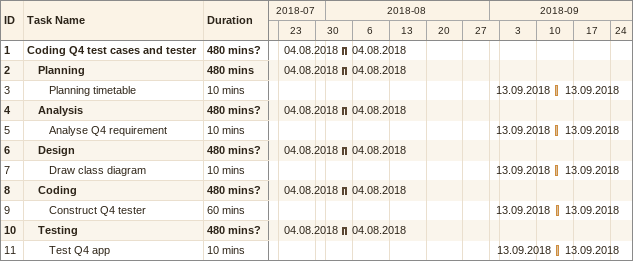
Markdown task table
| ID | Level | Task | Duration | Start | Finish |
|---|---|---|---|---|---|
| 1 | 1 | **Coding Q4 test cases and tester** | 480min? | 2018-08-04 | 2018-08-04 |
| 2 | 2 | **Planning** | 480min | 2018-08-04 | 2018-08-04 |
| 3 | 3 | Planning timetable | 10min | 2018-09-13 | 2018-09-13 |
| 4 | 2 | **Analysis** | 480min? | 2018-08-04 | 2018-08-04 |
| 5 | 3 | Analyse Q4 requirement | 10min | 2018-09-13 | 2018-09-13 |
| 6 | 2 | **Design** | 480min? | 2018-08-04 | 2018-08-04 |
| 7 | 3 | Draw class diagram | 10min | 2018-09-13 | 2018-09-13 |
| 8 | 2 | **Coding** | 480min? | 2018-08-04 | 2018-08-04 |
| 9 | 3 | Construct Q4 tester | 60min | 2018-09-13 | 2018-09-13 |
| 10 | 2 | **Testing** | 480min? | 2018-08-04 | 2018-08-04 |
| 11 | 3 | Test Q4 app | 10min | 2018-09-13 | 2018-09-13 |
